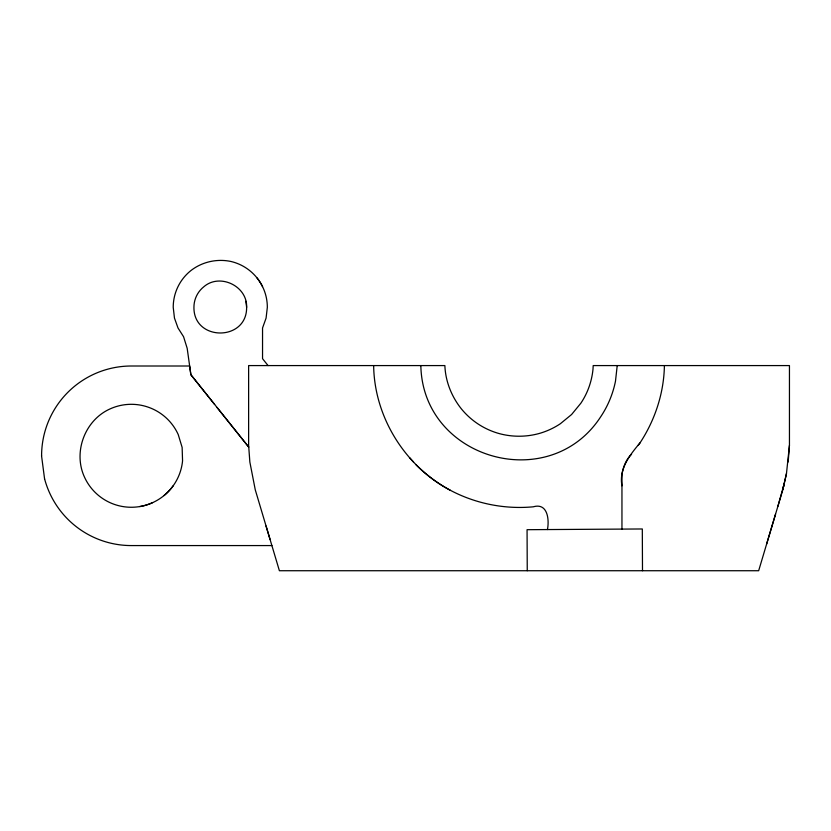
<?xml version="1.0" encoding="UTF-8"?>
<svg xmlns="http://www.w3.org/2000/svg" width="831" height="831" viewBox="0 0 831 831"><rect width="100%" height="100%" fill="white"/><g stroke="black" fill="none" stroke-linecap="round" stroke-linejoin="round"><path stroke-width="1.25" d="M621.952 485.823C618.773 468.777 629.929 454.931 640.057 442.819C655.077 419.956 663.938 392.98 664.405 365.578M617.215 365.578L615.491 381.138A98.681 98.681 0 0 1 600.813 416.601C549.821 495.411 422.678 459.522 420.839 365.578M786.479 473.473L789.45 445.333L789.45 365.578L593.199 365.578L593.002 369.234A75.631 75.631 0 0 1 590.155 383.538A72.889 72.889 0 0 1 580.838 403.243L571.593 414.513L560.323 423.758A75.091 75.091 0 0 1 540.617 433.076C526.605 437.272 511.449 437.272 497.437 433.076A75.091 75.091 0 0 1 477.732 423.758A74.728 74.728 0 0 1 461.569 409.112C451.649 396.823 445.458 381.408 444.876 365.578L248.625 365.578L248.625 445.312L249.851 462.005L255.262 489.802L279.393 570.731L758.661 570.731L782.812 489.802L786.479 473.545L782.75 489.781M788.183 462.005L789.45 445.333M246.62 307.314C247.087 341.551 193.478 341.531 193.935 307.314A26.197 26.197 0 0 1 203.824 286.768C219.81 272.838 247.472 286.103 246.62 307.293L245.924 301.279M784.09 484.172L777.889 506.349M783.176 488.171L783.851 485.179M775.562 514.109L766.629 544.035M638.187 445.333L640.057 442.819M631.56 454.287C625.972 459.522 623.177 467.053 621.952 474.449L621.952 529.098L527.062 529.69L527.249 570.731M621.952 529.098L642.311 528.973L642.498 570.731M271.903 545.572L131.34 545.572A89.779 89.779 0 0 1 44.635 479.02M373.649 365.578C374.314 417.069 405.061 466.316 450.464 490.352C475.737 503.711 504.822 509.486 533.284 506.806C547.629 502.558 549.416 519.489 547.442 529.555M409.486 457.569L413.537 462.046M214.647 404.458L190.87 374.719L189.655 366.004L131.34 366.004A89.779 89.779 0 0 0 41.592 455.907M268.049 365.578L262.544 358.68L262.544 327.985L266.086 318.096L267.333 307.314A46.931 46.931 0 0 0 256.987 277.886M217.016 407.429L248.77 447.151L190.87 374.719L187.183 348.334L183.568 336.721L178.011 327.985L174.468 318.096L173.222 307.314A46.92 46.92 0 0 1 190.87 270.605C202.151 261.786 217.099 258.483 231.08 261.505A47.149 47.149 0 0 1 262.534 286.633M270.085 539.537L266.055 526.033M41.55 455.804L44.594 479.03M450.412 490.332A146.973 146.973 0 0 1 416.102 464.872M163.987 495.598A51.345 51.345 0 0 0 182.56 460.852L182.134 447.421L178.229 434.561A51.325 51.325 0 0 0 149.466 407.626A51.335 51.335 0 0 0 110.108 408.894C84.928 420.081 72.91 451.991 84.44 477.015A51.439 51.439 0 0 0 152.551 502.672M173.18 485.803A51.615 51.615 0 0 1 139.701 506.578"/></g></svg>
